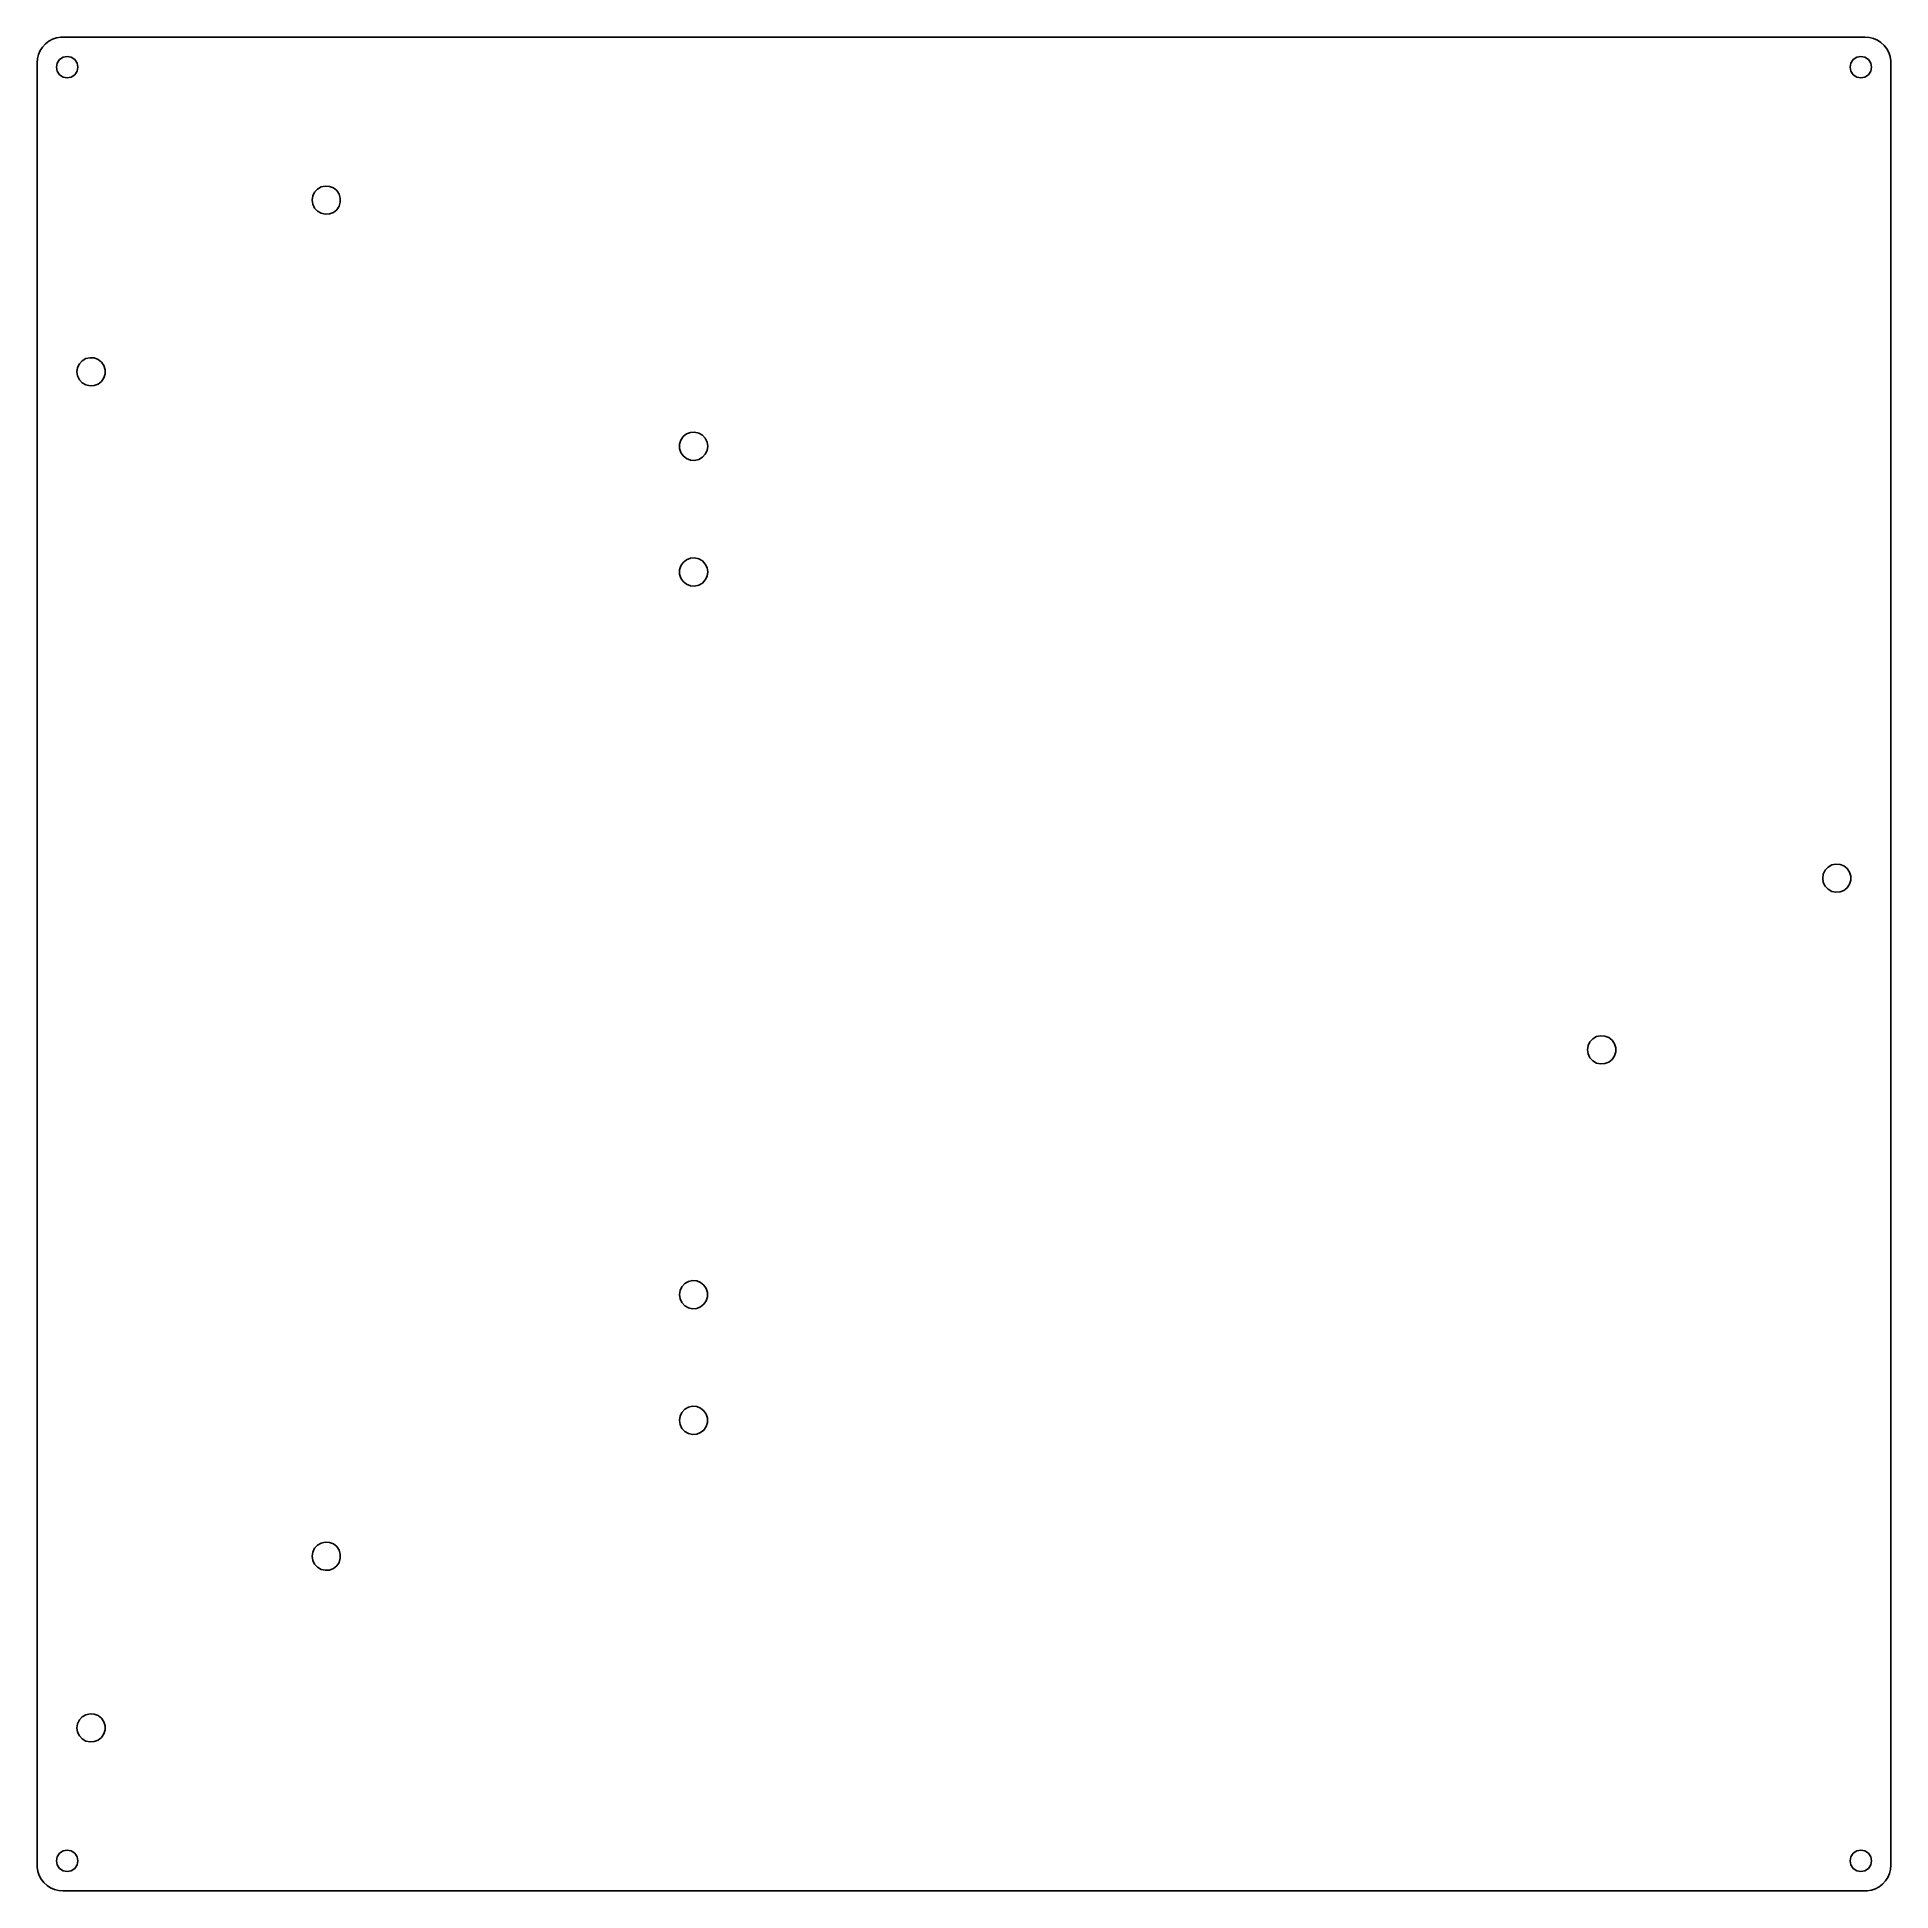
# Model space of a CAD drawing. Extents: x 0 to 216, y 0 to 216.
import ezdxf

# ---------------------------------------------------------------- set-up
doc = ezdxf.new("R2010")
doc.units = 0
doc.layers.get('0').update_dxf_attribs({"linetype": 'CONTINUOUS'})

msp = doc.modelspace()

# ---------------------------------------------------------------- linework, layer by layer
at = {"color": 7}
for points in [[(2.39629, 216.04028), (1.92729, 215.879278)], [(2.884292, 216.12228), (2.39629, 216.04028)], [(89.622291, 216.126278), (2.884292, 216.122282)], [(126.64229, 216.122274), (89.622291, 216.122274)], [(213.132288, 216.132278), (126.64229, 216.128257)], [(213.626292, 216.091279), (213.132288, 216.132278)], [(214.106288, 215.969282), (213.626292, 216.091279)], [(0.29529, 214.106279), (0.173291, 213.626277)], [(0.49429, 214.56028), (0.29529, 214.106279)], [(0.765291, 214.975277), (0.49429, 214.56028)], [(1.100292, 215.339282), (0.765291, 214.975277)], [(1.491291, 215.643278), (1.100292, 215.339282)], [(1.92729, 215.879278), (1.491291, 215.643278)], [(3.154291, 213.787279), (3.632291, 213.882278)], [(3.632291, 213.882278), (4.110291, 213.787279)], [(212.15429, 213.787279), (212.632289, 213.882278)], [(212.632289, 213.882278), (213.110291, 213.787279)], [(214.560292, 215.770278), (214.106288, 215.969282)], [(214.975291, 215.499279), (214.560292, 215.770278)], [(215.339289, 215.164279), (214.975291, 215.499279)], [(215.64329, 214.77328), (215.339289, 215.164279)], [(215.87929, 214.337279), (215.64329, 214.77328)], [(216.040289, 213.868278), (215.87929, 214.337279)], [(216.122289, 213.380278), (216.040289, 213.868278)], [(0.173291, 213.626277), (0.132292, 213.132279)], [(0.132292, 213.132279), (0.142283, 2.884269)], [(2.382292, 212.63228), (2.477291, 213.110279)], [(2.477291, 212.154279), (2.382292, 212.63228)], [(2.477291, 213.110279), (2.748292, 213.516279)], [(2.748292, 211.748278), (2.477291, 212.154279)], [(2.748292, 213.516279), (3.154291, 213.787279)], [(3.154291, 211.477279), (2.748292, 211.748278)], [(4.110291, 213.787279), (4.51629, 213.516279)], [(4.51629, 211.748278), (4.110291, 211.477279)], [(4.51629, 213.516279), (4.787291, 213.110279)], [(4.787291, 212.154279), (4.51629, 211.748278)], [(4.787291, 213.110279), (4.88229, 212.63228)], [(4.88229, 212.63228), (4.787291, 212.154279)], [(211.382292, 212.63228), (211.47729, 213.110279)], [(211.47729, 212.154279), (211.382292, 212.63228)], [(211.47729, 213.110279), (211.74829, 213.516279)], [(211.74829, 211.748278), (211.47729, 212.154279)], [(211.74829, 213.516279), (212.15429, 213.787279)], [(212.15429, 211.477279), (211.74829, 211.748278)], [(213.110291, 213.787279), (213.516289, 213.516279)], [(213.516289, 211.748278), (213.110291, 211.477279)], [(213.516289, 213.516279), (213.787291, 213.110279)], [(213.787291, 212.154279), (213.516289, 211.748278)], [(213.787291, 213.110279), (213.882289, 212.63228)], [(213.882289, 212.63228), (213.787291, 212.154279)], [(216.132287, 3.132289), (216.122286, 213.380278)], [(3.632291, 211.38228), (3.154291, 211.477279)], [(4.110291, 211.477279), (3.632291, 211.38228)], [(212.632289, 211.38228), (212.15429, 211.477279)], [(213.110291, 211.477279), (212.632289, 211.38228)], [(33.229491, 198.668183), (33.70899, 198.777678)], [(33.70899, 198.777678), (34.199491, 198.740877)], [(34.199491, 198.740877), (34.657288, 198.56118)], [(32.182291, 197.132279), (32.255589, 197.618578)], [(32.255589, 196.64598), (32.182291, 197.132279)], [(32.255589, 197.618578), (32.468989, 198.061779)], [(32.468989, 196.202777), (32.255589, 196.64598)], [(32.468989, 198.061779), (32.803491, 198.422277)], [(32.803491, 198.422277), (33.229491, 198.668183)], [(34.657288, 198.56118), (35.041789, 198.254578)], [(35.041789, 198.254578), (35.31889, 197.848178)], [(35.31889, 197.848178), (35.463889, 197.37818)], [(35.463889, 196.886381), (35.31889, 196.416378)], [(35.463889, 197.37818), (35.463889, 196.886381)], [(32.803491, 195.842279), (32.468989, 196.202777)], [(33.229491, 195.596378), (32.803491, 195.842279)], [(33.70899, 195.486878), (33.229491, 195.596378)], [(34.199491, 195.523679), (33.70899, 195.486878)], [(34.657288, 195.703378), (34.199491, 195.523679)], [(35.041789, 196.009978), (34.657288, 195.703378)], [(35.31889, 196.416378), (35.041789, 196.009978)], [(4.78229, 177.132277), (4.855289, 177.618578)], [(4.855289, 176.645978), (4.78229, 177.132277)], [(4.855289, 177.618578), (5.06929, 178.061779)], [(5.06929, 178.061779), (5.403292, 178.422279)], [(5.403292, 178.422279), (5.829292, 178.668178)], [(5.829292, 178.668178), (6.30929, 178.777681)], [(6.30929, 178.777681), (6.79929, 178.740883)], [(6.79929, 178.740883), (7.257291, 178.56118)], [(7.257291, 178.56118), (7.64229, 178.254584)], [(7.64229, 178.254584), (7.919291, 177.848184)], [(7.919291, 177.848184), (8.064292, 177.378178)], [(8.064292, 177.378178), (8.064292, 176.886379)], [(5.06929, 176.20278), (4.855289, 176.645978)], [(5.403292, 175.842282), (5.06929, 176.20278)], [(5.829292, 175.596379), (5.403292, 175.842282)], [(6.30929, 175.486881), (5.829292, 175.596379)], [(6.79929, 175.523679), (6.30929, 175.486881)], [(7.257291, 175.703379), (6.79929, 175.523679)], [(7.64229, 176.009978), (7.257291, 175.703379)], [(7.919291, 176.416378), (7.64229, 176.009978)], [(8.064292, 176.886379), (7.919291, 176.416378)], [(74.990689, 168.702779), (75.135689, 169.17278)], [(74.990689, 168.210979), (74.990689, 168.702779)], [(75.135689, 169.17278), (75.41279, 169.57918)], [(75.41279, 169.57918), (75.797293, 169.885779)], [(75.797293, 169.885779), (76.255091, 170.065478)], [(76.255091, 170.065478), (76.745589, 170.102279)], [(76.745589, 170.102279), (77.22509, 169.992779)], [(77.22509, 169.992779), (77.651091, 169.746878)], [(77.651091, 169.746878), (77.985587, 169.38638)], [(77.985587, 169.38638), (78.198992, 168.943179)], [(78.198992, 168.943179), (78.27229, 168.456881)], [(75.135689, 167.740979), (74.990689, 168.210979)], [(75.41279, 167.334579), (75.135689, 167.740979)], [(75.797293, 167.027877), (75.41279, 167.334579)], [(76.255091, 166.848277), (75.797293, 167.027877)], [(76.745589, 166.811479), (76.255091, 166.848277)], [(77.22509, 166.920882), (76.745589, 166.811479)], [(77.651091, 167.166881), (77.22509, 166.920882)], [(77.985587, 167.527378), (77.651091, 167.166881)], [(78.198992, 167.970478), (77.985587, 167.527378)], [(78.27229, 168.456881), (78.198992, 167.970478)], [(74.990689, 154.053578), (75.135689, 154.523581)], [(74.990689, 153.561783), (74.990689, 154.053578)], [(75.135689, 153.091778), (74.990689, 153.561783)], [(75.135689, 154.523581), (75.41279, 154.929981)], [(75.41279, 154.929981), (75.797293, 155.236678)], [(75.797293, 155.236678), (76.255091, 155.41628)], [(76.255091, 155.41628), (76.745589, 155.453081)], [(76.745589, 155.453081), (77.22509, 155.343678)], [(77.22509, 155.343678), (77.651091, 155.097679)], [(77.651091, 155.097679), (77.985587, 154.737182)], [(77.985587, 154.737182), (78.198992, 154.294081)], [(78.198992, 154.294081), (78.27229, 153.807677)], [(78.27229, 153.807677), (78.198992, 153.321378)], [(75.41279, 152.685378), (75.135689, 153.091778)], [(75.797293, 152.378778), (75.41279, 152.685378)], [(76.255091, 152.199079), (75.797293, 152.378778)], [(76.745589, 152.16228), (76.255091, 152.199079)], [(77.22509, 152.271781), (76.745589, 152.16228)], [(77.651091, 152.517679), (77.22509, 152.271781)], [(77.985587, 152.878179), (77.651091, 152.517679)], [(78.198992, 153.321378), (77.985587, 152.878179)], [(208.25529, 118.618585), (208.46929, 119.061789)], [(208.46929, 119.061789), (208.803289, 119.42227)], [(208.803289, 119.42227), (209.229292, 119.668169)], [(209.229292, 119.668169), (209.709289, 119.777672)], [(209.709289, 119.777672), (210.199289, 119.740874)], [(210.199289, 119.740874), (210.657291, 119.561179)], [(210.657291, 119.561179), (211.042289, 119.254575)], [(211.042289, 119.254575), (211.319292, 118.848175)], [(211.319292, 118.848175), (211.464291, 118.378188)], [(208.182289, 118.132292), (208.25529, 118.618585)], [(208.25529, 117.645935), (208.182289, 118.132292)], [(208.46929, 117.202789), (208.25529, 117.645935)], [(208.803289, 116.84225), (208.46929, 117.202789)], [(209.229292, 116.596354), (208.803289, 116.84225)], [(210.657291, 116.703341), (210.199289, 116.523649)], [(211.042289, 117.009977), (210.657291, 116.703341)], [(211.319292, 117.416377), (211.042289, 117.009977)], [(211.464291, 117.886359), (211.319292, 117.416377)], [(211.464291, 118.378188), (211.464291, 117.886359)], [(209.709289, 116.486877), (209.229292, 116.596354)], [(210.199289, 116.523649), (209.709289, 116.486877)], [(181.068992, 99.061771), (181.403489, 99.42231)], [(181.403489, 99.42231), (181.82949, 99.668209)], [(181.82949, 99.668209), (182.308991, 99.777656)], [(182.308991, 99.777656), (182.799492, 99.740914)], [(182.799492, 99.740914), (183.25729, 99.561219)], [(183.25729, 99.561219), (183.641793, 99.254557)], [(180.78229, 98.132271), (180.855587, 98.618625)], [(180.855587, 97.645975), (180.78229, 98.132271)], [(180.855587, 98.618625), (181.068992, 99.061771)], [(181.068992, 97.202771), (180.855587, 97.645975)], [(181.403489, 96.84229), (181.068992, 97.202771)], [(183.641793, 99.254557), (183.918891, 98.848183)], [(183.918891, 97.416385), (183.641793, 97.009988)], [(183.918891, 98.848183), (184.063891, 98.378201)], [(184.063891, 97.886372), (183.918891, 97.416385)], [(184.063891, 98.378201), (184.063891, 97.886372)], [(181.82949, 96.596391), (181.403489, 96.84229)], [(182.308991, 96.486888), (181.82949, 96.596391)], [(182.799492, 96.523689), (182.308991, 96.486888)], [(183.25729, 96.703381), (182.799492, 96.523689)], [(183.641793, 97.009988), (183.25729, 96.703381)], [(74.97229, 69.606886), (75.04559, 70.093184)], [(75.04559, 69.120476), (74.97229, 69.606886)], [(75.04559, 70.093184), (75.25899, 70.536385)], [(75.25899, 68.677388), (75.04559, 69.120476)], [(75.25899, 70.536385), (75.59349, 70.896867)], [(75.59349, 70.896867), (76.01949, 71.142768)], [(76.01949, 71.142768), (76.498989, 71.252271)], [(76.498989, 71.252271), (76.989492, 71.215468)], [(76.989492, 71.215468), (77.44729, 71.035778)], [(77.44729, 71.035778), (77.83179, 70.729171)], [(77.83179, 70.729171), (78.108889, 70.322771)], [(78.108889, 70.322771), (78.253891, 69.852787)], [(78.253891, 69.360987), (78.108889, 68.890973)], [(78.253891, 69.852787), (78.253891, 69.360987)], [(75.59349, 68.316878), (75.25899, 68.677388)], [(76.01949, 68.070892), (75.59349, 68.316878)], [(76.498989, 67.961474), (76.01949, 68.070892)], [(76.989492, 67.998277), (76.498989, 67.961474)], [(77.44729, 68.177882), (76.989492, 67.998277)], [(77.83179, 68.484573), (77.44729, 68.177882)], [(78.108889, 68.890973), (77.83179, 68.484573)], [(75.25899, 55.887189), (75.59349, 56.247671)], [(75.59349, 56.247671), (76.01949, 56.493686)], [(76.01949, 56.493686), (76.498989, 56.603075)], [(76.498989, 56.603075), (76.989492, 56.566272)], [(76.989492, 56.566272), (77.44729, 56.386667)], [(77.44729, 56.386667), (77.83179, 56.079975)], [(74.97229, 54.95769), (75.04559, 55.444076)], [(75.04559, 54.471367), (74.97229, 54.95769)], [(75.04559, 55.444076), (75.25899, 55.887189)], [(75.25899, 54.028192), (75.04559, 54.471367)], [(75.59349, 53.667682), (75.25899, 54.028192)], [(77.83179, 56.079975), (78.108889, 55.673575)], [(78.108889, 54.241777), (77.83179, 53.835377)], [(78.108889, 55.673575), (78.253891, 55.203591)], [(78.253891, 54.711794), (78.108889, 54.241777)], [(78.253891, 55.203591), (78.253891, 54.711794)], [(76.01949, 53.421781), (75.59349, 53.667682)], [(76.498989, 53.312278), (76.01949, 53.421781)], [(76.989492, 53.349081), (76.498989, 53.312278)], [(77.44729, 53.52877), (76.989492, 53.349081)], [(77.83179, 53.835377), (77.44729, 53.52877)], [(32.182291, 39.132278), (32.255589, 39.618574)], [(32.255589, 38.645979), (32.182291, 39.132278)], [(32.255589, 39.618574), (32.468989, 40.061775)], [(32.468989, 40.061775), (32.803491, 40.422286)], [(32.803491, 40.422286), (33.229491, 40.668187)], [(33.229491, 40.668187), (33.70899, 40.77769)], [(33.70899, 40.77769), (34.199491, 40.740889)], [(34.199491, 40.740889), (34.657288, 40.561168)], [(34.657288, 40.561168), (35.041789, 40.25459)], [(35.041789, 40.25459), (35.31889, 39.84819)], [(35.31889, 39.84819), (35.463889, 39.378179)], [(35.463889, 38.886377), (35.31889, 38.416392)], [(35.463889, 39.378179), (35.463889, 38.886377)], [(32.468989, 38.202778), (32.255589, 38.645979)], [(32.803491, 37.842267), (32.468989, 38.202778)], [(33.229491, 37.596369), (32.803491, 37.842267)], [(33.70899, 37.486866), (33.229491, 37.596369)], [(34.199491, 37.523667), (33.70899, 37.486866)], [(34.657288, 37.703385), (34.199491, 37.523667)], [(35.041789, 38.009992), (34.657288, 37.703385)], [(35.31889, 38.416392), (35.041789, 38.009992)], [(4.78229, 19.132278), (4.855289, 19.618582)], [(4.855289, 19.618582), (5.06929, 20.061786)], [(5.06929, 20.061786), (5.403292, 20.422281)], [(5.403292, 20.422281), (5.829292, 20.668158)], [(5.829292, 20.668158), (6.30929, 20.777669)], [(6.30929, 20.777669), (6.79929, 20.740865)], [(6.79929, 20.740865), (7.257291, 20.561187)], [(7.257291, 20.561187), (7.64229, 20.254561)], [(7.64229, 20.254561), (7.919291, 19.848161)], [(7.919291, 19.848161), (8.064292, 19.378182)], [(4.855289, 18.646), (4.78229, 19.132278)], [(5.06929, 18.202797), (4.855289, 18.646)], [(5.403292, 17.842276), (5.06929, 18.202797)], [(5.829292, 17.596372), (5.403292, 17.842276)], [(6.30929, 17.486887), (5.829292, 17.596372)], [(6.79929, 17.523691), (6.30929, 17.486887)], [(7.257291, 17.703369), (6.79929, 17.523691)], [(7.64229, 18.009969), (7.257291, 17.703369)], [(7.919291, 18.416369), (7.64229, 18.009969)], [(8.064292, 18.886401), (7.919291, 18.416369)], [(8.064292, 19.378182), (8.064292, 18.886401)], [(2.477291, 4.110268), (2.748292, 4.516271)], [(2.748292, 4.516271), (3.154291, 4.787284)], [(3.154291, 4.787284), (3.632291, 4.88227)], [(3.632291, 4.88227), (4.110291, 4.787284)], [(4.110291, 4.787284), (4.51629, 4.516271)], [(4.51629, 4.516271), (4.787291, 4.110268)], [(211.47729, 4.110268), (211.74829, 4.516271)], [(211.74829, 4.516271), (212.15429, 4.787284)], [(212.15429, 4.787284), (212.632289, 4.88227)], [(212.632289, 4.88227), (213.110291, 4.787284)], [(213.110291, 4.787284), (213.516289, 4.516271)], [(213.516289, 4.516271), (213.787291, 4.110268)], [(0.142291, 2.884269), (0.224291, 2.396297)], [(0.224291, 2.396297), (0.38529, 1.927297)], [(2.382292, 3.632272), (2.477291, 4.110268)], [(2.477291, 3.154276), (2.382292, 3.632272)], [(2.748292, 2.748273), (2.477291, 3.154276)], [(3.154291, 2.477286), (2.748292, 2.748273)], [(3.632291, 2.382301), (3.154291, 2.477286)], [(4.110291, 2.477286), (3.632291, 2.382301)], [(4.51629, 2.748273), (4.110291, 2.477286)], [(4.787291, 3.154276), (4.51629, 2.748273)], [(4.787291, 4.110268), (4.88229, 3.632272)], [(4.88229, 3.632272), (4.787291, 3.154276)], [(211.382292, 3.632272), (211.47729, 4.110268)], [(211.47729, 3.154276), (211.382292, 3.632272)], [(211.74829, 2.748273), (211.47729, 3.154276)], [(212.15429, 2.477286), (211.74829, 2.748273)], [(212.632289, 2.382301), (212.15429, 2.477286)], [(213.110291, 2.477286), (212.632289, 2.382301)], [(213.516289, 2.748273), (213.110291, 2.477286)], [(213.787291, 3.154276), (213.516289, 2.748273)], [(213.787291, 4.110268), (213.882289, 3.632272)], [(213.882289, 3.632272), (213.787291, 3.154276)], [(215.969291, 2.158278), (216.09129, 2.638285)], [(216.09129, 2.638285), (216.132287, 3.132289)], [(0.38529, 1.927297), (0.62129, 1.49129)], [(0.62129, 1.49129), (0.925291, 1.100289)], [(0.925291, 1.100289), (1.28929, 0.765274)], [(1.28929, 0.765274), (1.70429, 0.494287)], [(1.70429, 0.494287), (2.158292, 0.295294)], [(2.158292, 0.295294), (2.63829, 0.173268)], [(2.63829, 0.173268), (3.132292, 0.132284)], [(3.132292, 0.132284), (213.380287, 0.142074)], [(213.380287, 0.142286), (213.86829, 0.22428)], [(213.86829, 0.22428), (214.337291, 0.385279)], [(214.337291, 0.385279), (214.77329, 0.621287)], [(214.77329, 0.621287), (215.164288, 0.925294)], [(215.164288, 0.925294), (215.49929, 1.289281)], [(215.49929, 1.289281), (215.77029, 1.70428)], [(215.77029, 1.70428), (215.969291, 2.158278)]]:
    msp.add_lwpolyline(points, dxfattribs=at)

doc.saveas('drawing.dxf')
